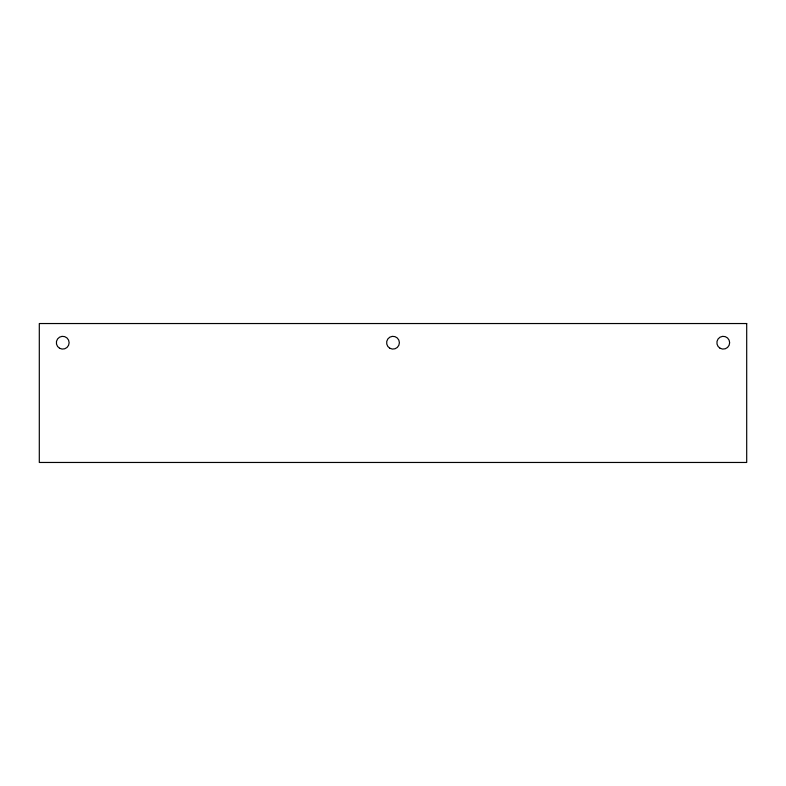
<?xml version="1.0" encoding="UTF-8"?>
<svg xmlns="http://www.w3.org/2000/svg" width="786" height="786" viewBox="0 0 786 786"><rect width="100%" height="100%" fill="white"/><g stroke="black" fill="none" stroke-linecap="round" stroke-linejoin="round"><path stroke-width="1.18" d="M746.7 323.537L39.3 323.537L39.3 462.463L746.7 462.463L746.7 323.537M59.54 348.247A6.396 6.396 0 0 0 69.129 342.716A6.396 6.396 0 0 0 59.54 337.174A6.396 6.396 0 0 0 59.54 348.247M389.807 348.247A6.396 6.396 0 0 0 399.396 342.716A6.396 6.396 0 0 0 389.807 337.174A6.396 6.396 0 0 0 389.807 348.247M720.064 348.247A6.396 6.396 0 0 0 729.654 342.716A6.396 6.396 0 0 0 720.064 337.174A6.396 6.396 0 0 0 720.064 348.247"/></g></svg>
